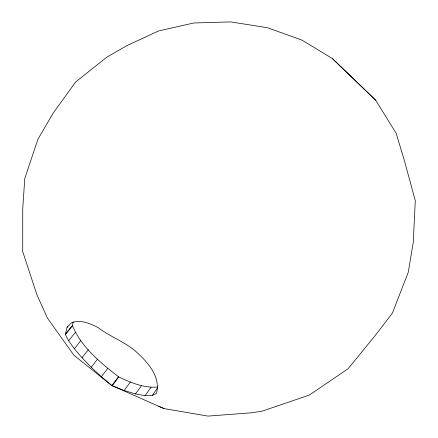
<?xml version="1.0" encoding="UTF-8"?>
<svg xmlns="http://www.w3.org/2000/svg" width="438" height="438" viewBox="0 0 438 438"><rect width="100%" height="100%" fill="white"/><g stroke="black" fill="none" stroke-linecap="round" stroke-linejoin="round"><path stroke-width="0.66" d="M157.598 387.039C143.921 388.265 130.863 382.598 118.742 376.943L118.484 376.735C100.461 362.741 81.364 347.235 72.44 325.631L73.217 321.875M67.03 327.35L71.454 322.801C80.554 319.182 89.971 323.54 98.123 327.58C109.807 336.636 124.063 341.399 135.364 351.035C147.075 361.481 160.998 376.33 156.486 393.39L152.227 395.487L145.044 395.651L135.49 393.937L124.2 390.51L111.893 385.599L73.852 355.191L47.424 318.076L36.912 294.719L22.716 251.636L22.727 208.718L24.769 178.578L37.865 139.366L53.228 113.015L75.643 81.994L106.571 57.345L126.85 45.656L158.452 30.988L193.706 22.99L230.645 21.9L267.333 27.687L301.864 40.072L332.349 58.533L375.788 100.291L396.226 133.448L404.444 160.773L415.284 200.719L413.291 242.258L408.249 272.294L392.393 313.121L375.809 334.752L348.155 368.703L309.343 395.081L262.11 411.167L252.102 412.749L207.99 416.1L164.026 408.599L111.893 385.599L101.392 376.746L91.246 367.29L82.048 357.775L74.345 348.768L68.646 340.819L65.355 334.457L67.03 327.35L67.89 326.288M152.227 395.487L157.499 388.073M145.044 395.651L151.044 387.28M135.49 393.937L141.479 385.659M124.2 390.51L130.404 382.045M111.893 385.599L118.484 376.735M112.188 385.758L118.742 376.943M101.392 376.746L107.737 368.347M91.246 367.29L97.455 359.187M82.048 357.775L88.328 349.699M74.345 348.768L80.718 340.682M68.646 340.819L75.396 332.343M65.399 334.271L72.418 325.527M65.355 334.457L72.44 325.631M158.737 406.283L164.026 408.599M375.788 100.291L332.349 58.533"/></g></svg>
